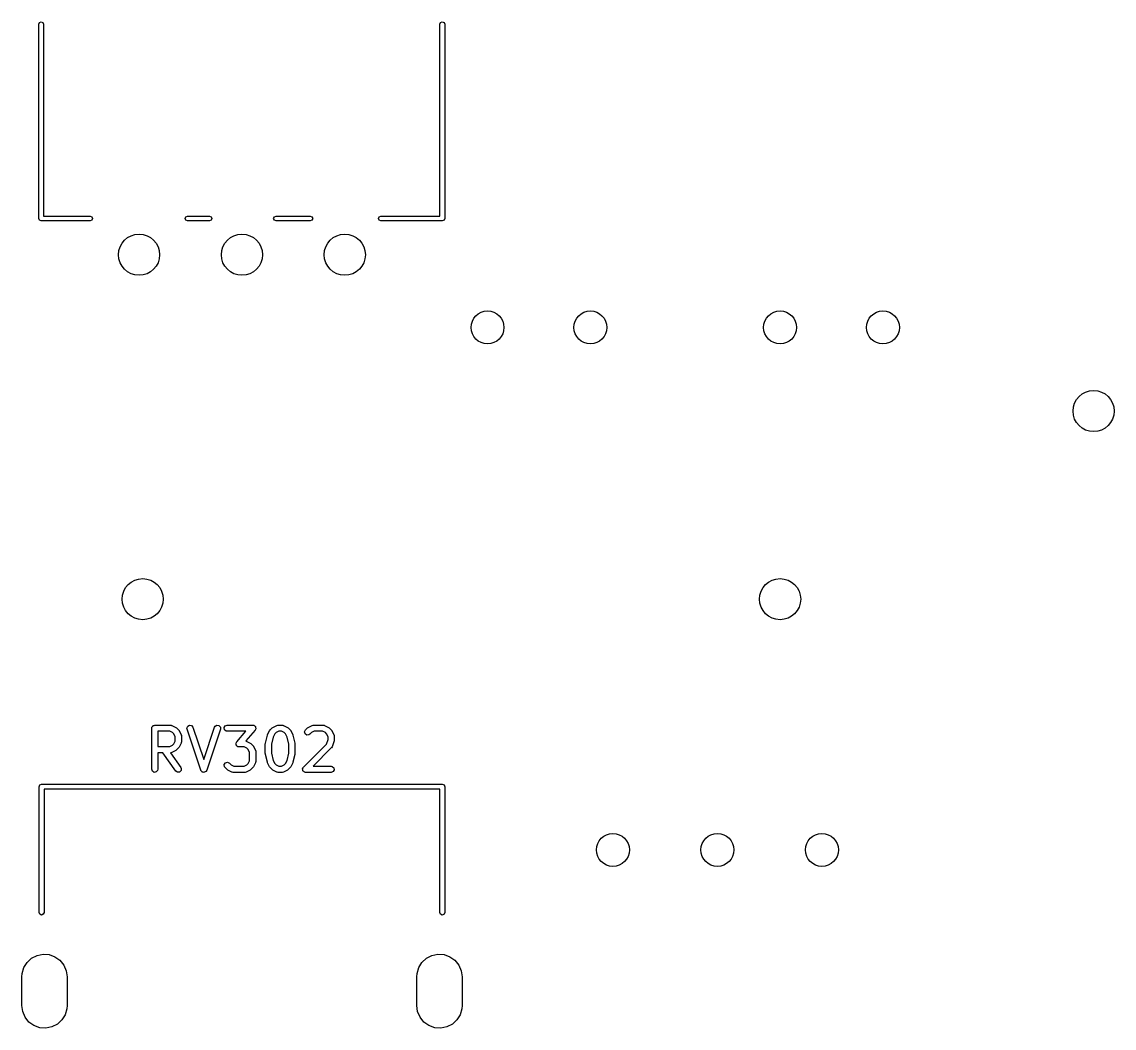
# Model space of a CAD drawing. Extents: x 75 to 204, y -140 to -31.
# Drawn here: x 107.05 to 133.6, y -82.31 to -57.85 of the extents above; entities that cross this region are included whole.
import ezdxf

# ---------------------------------------------------------------- set-up
doc = ezdxf.new("R2010")
doc.units = 0
doc.layers.add('BLACK', color=7, linetype='CONTINUOUS')

msp = doc.modelspace()

# ---------------------------------------------------------------- linework, layer by layer
at = {"layer": 'BLACK', "linetype": 'CONTINUOUS'}
for p, q in [((107.455, -57.91), (107.473, -57.8676)), ((107.473, -57.8676), (107.515, -57.85)), ((107.515, -57.85), (107.557, -57.8676)), ((107.557, -57.8676), (107.575, -57.91)), ((117.205, -57.91), (117.223, -57.8676)), ((117.223, -57.8676), (117.265, -57.85)), ((117.265, -57.85), (117.307, -57.8676)), ((117.307, -57.8676), (117.325, -57.91)), ((107.455, -62.63), (107.455, -57.91)), ((107.575, -57.91), (107.575, -62.57)), ((117.205, -62.57), (117.205, -57.91)), ((117.325, -57.91), (117.325, -62.63)), ((107.473, -62.6724), (107.455, -62.63)), ((107.575, -62.57), (108.705, -62.57)), ((108.705, -62.57), (108.747, -62.5876)), ((108.747, -62.5876), (108.765, -62.63)), ((108.765, -62.63), (108.747, -62.6724)), ((111.015, -62.63), (111.033, -62.5876)), ((111.033, -62.6724), (111.015, -62.63)), ((111.033, -62.5876), (111.075, -62.57)), ((111.075, -62.57), (111.605, -62.57)), ((111.605, -62.57), (111.647, -62.5876)), ((111.647, -62.5876), (111.665, -62.63)), ((111.665, -62.63), (111.647, -62.6724)), ((113.165, -62.63), (113.183, -62.5876)), ((113.183, -62.6724), (113.165, -62.63)), ((113.183, -62.5876), (113.225, -62.57)), ((113.225, -62.57), (114.055, -62.57)), ((114.055, -62.57), (114.097, -62.5876)), ((114.097, -62.5876), (114.115, -62.63)), ((114.115, -62.63), (114.097, -62.6724)), ((115.715, -62.63), (115.733, -62.5876)), ((115.733, -62.6724), (115.715, -62.63)), ((115.733, -62.5876), (115.775, -62.57)), ((115.775, -62.57), (117.205, -62.57)), ((117.325, -62.63), (117.307, -62.6724)), ((107.515, -62.69), (107.473, -62.6724)), ((107.52, -62.6879), (107.515, -62.69)), ((107.525, -62.69), (107.52, -62.6879)), ((108.705, -62.69), (107.525, -62.69)), ((108.747, -62.6724), (108.705, -62.69)), ((111.075, -62.69), (111.033, -62.6724)), ((111.605, -62.69), (111.075, -62.69)), ((111.647, -62.6724), (111.605, -62.69)), ((113.225, -62.69), (113.183, -62.6724)), ((114.055, -62.69), (113.225, -62.69)), ((114.097, -62.6724), (114.055, -62.69)), ((115.775, -62.69), (115.733, -62.6724)), ((117.265, -62.69), (115.775, -62.69)), ((117.307, -62.6724), (117.265, -62.69)), ((110.201, -75.0174), (110.203, -75.0076)), ((110.201, -76.0174), (110.201, -75.0174)), ((110.202, -75.0044), (110.204, -75.0015)), ((110.203, -75.0076), (110.202, -75.0044)), ((110.204, -75.0015), (110.205, -74.9917)), ((110.205, -74.9917), (110.218, -74.9768)), ((110.218, -74.9768), (110.228, -74.9599)), ((110.228, -74.9599), (110.234, -74.9576)), ((110.234, -74.9576), (110.238, -74.9524)), ((110.238, -74.9524), (110.258, -74.949)), ((110.258, -74.949), (110.276, -74.9424)), ((110.276, -74.9424), (110.657, -74.9424)), ((110.351, -75.0924), (110.351, -75.4662)), ((110.639, -75.0924), (110.351, -75.0924)), ((110.708, -75.1266), (110.639, -75.0924)), ((110.657, -74.9424), (110.683, -74.9469)), ((110.683, -74.9469), (110.686, -74.9498)), ((110.686, -74.9498), (110.69, -74.9503)), ((110.69, -74.9503), (110.786, -74.9979)), ((110.738, -75.157), (110.708, -75.1266)), ((110.786, -74.9979), (110.804, -75.0113)), ((110.804, -75.0113), (110.805, -75.012)), ((110.805, -75.012), (110.853, -75.0596)), ((110.853, -75.0596), (110.866, -75.078)), ((110.866, -75.078), (110.867, -75.0791)), ((110.867, -75.0791), (110.914, -75.1743)), ((111.058, -75.0153), (111.077, -74.9676)), ((111.062, -75.0411), (111.058, -75.0153)), ((111.395, -76.0411), (111.062, -75.0411)), ((111.077, -74.9676), (111.122, -74.9432)), ((111.122, -74.9432), (111.172, -74.9535)), ((111.172, -74.9535), (111.204, -74.9937)), ((111.204, -74.9937), (111.466, -75.7802)), ((111.466, -75.7802), (111.729, -74.9937)), ((111.871, -75.0411), (111.538, -76.0411)), ((111.729, -74.9937), (111.741, -74.9708)), ((111.741, -74.9708), (111.785, -74.9439)), ((111.785, -74.9439), (111.835, -74.9514)), ((111.835, -74.9514), (111.87, -74.9898)), ((111.87, -74.9898), (111.871, -75.0411)), ((111.964, -75.0044), (111.99, -74.9599)), ((111.973, -75.0549), (111.964, -75.0044)), ((112.012, -75.0879), (111.973, -75.0549)), ((111.99, -74.9599), (112.038, -74.9424)), ((112.038, -75.0924), (112.012, -75.0879)), ((112.038, -74.9424), (112.657, -74.9424)), ((112.492, -75.0924), (112.038, -75.0924)), ((112.267, -75.3489), (112.492, -75.0924)), ((112.713, -75.0668), (112.486, -75.3268)), ((112.657, -74.9424), (112.668, -74.9443)), ((112.668, -74.9443), (112.671, -74.9438)), ((112.671, -74.9438), (112.674, -74.9454)), ((112.674, -74.9454), (112.683, -74.9469)), ((112.683, -74.9469), (112.698, -74.9599)), ((112.698, -74.9599), (112.715, -74.9704)), ((112.721, -75.0479), (112.713, -75.0668)), ((112.715, -74.9704), (112.717, -74.976)), ((112.717, -74.976), (112.722, -74.9799)), ((112.731, -75.0304), (112.721, -75.0479)), ((112.722, -74.9799), (112.725, -74.9998)), ((112.725, -74.9998), (112.732, -75.0189)), ((112.732, -75.0189), (112.73, -75.0245)), ((112.73, -75.0245), (112.731, -75.0304)), ((113.018, -75.1743), (113.066, -75.0791)), ((113.066, -75.0791), (113.079, -75.0611)), ((113.079, -75.0611), (113.08, -75.0596)), ((113.08, -75.0596), (113.128, -75.012)), ((113.128, -75.012), (113.146, -74.9991)), ((113.146, -74.9991), (113.147, -74.9979)), ((113.147, -74.9979), (113.242, -74.9503)), ((113.225, -75.1266), (113.195, -75.157)), ((113.294, -75.0924), (113.225, -75.1266)), ((113.242, -74.9503), (113.267, -74.9429)), ((113.267, -74.9429), (113.272, -74.9439)), ((113.272, -74.9439), (113.276, -74.9424)), ((113.276, -74.9424), (113.371, -74.9424)), ((113.353, -75.0924), (113.294, -75.0924)), ((113.422, -75.1266), (113.353, -75.0924)), ((113.371, -74.9424), (113.397, -74.9469)), ((113.397, -74.9469), (113.4, -74.9498)), ((113.4, -74.9498), (113.405, -74.9503)), ((113.405, -74.9503), (113.5, -74.9979)), ((113.452, -75.157), (113.422, -75.1266)), ((113.5, -74.9979), (113.518, -75.0113)), ((113.518, -75.0113), (113.519, -75.012)), ((113.519, -75.012), (113.567, -75.0596)), ((113.567, -75.0596), (113.58, -75.078)), ((113.58, -75.078), (113.581, -75.0791)), ((113.581, -75.0791), (113.629, -75.1743)), ((113.916, -75.1061), (113.937, -75.0596)), ((113.929, -75.1556), (113.916, -75.1061)), ((113.937, -75.0596), (113.985, -75.012)), ((113.985, -75.012), (114.003, -74.9991)), ((114.003, -74.9991), (114.004, -74.9979)), ((114.004, -74.9979), (114.1, -74.9503)), ((114.082, -75.1266), (114.043, -75.1657)), ((114.151, -75.0924), (114.082, -75.1266)), ((114.1, -74.9503), (114.125, -74.9429)), ((114.125, -74.9429), (114.129, -74.9439)), ((114.129, -74.9439), (114.133, -74.9424)), ((114.133, -74.9424), (114.371, -74.9424)), ((114.353, -75.0924), (114.151, -75.0924)), ((114.422, -75.1266), (114.353, -75.0924)), ((114.371, -74.9424), (114.397, -74.9469)), ((114.397, -74.9469), (114.4, -74.9498)), ((114.4, -74.9498), (114.405, -74.9503)), ((114.405, -74.9503), (114.5, -74.9979)), ((114.452, -75.157), (114.422, -75.1266)), ((114.5, -74.9979), (114.518, -75.0113)), ((114.518, -75.0113), (114.519, -75.012)), ((114.519, -75.012), (114.567, -75.0596)), ((114.567, -75.0596), (114.58, -75.078)), ((114.58, -75.078), (114.581, -75.0791)), ((114.581, -75.0791), (114.629, -75.1743)), ((110.708, -75.4319), (110.738, -75.4015)), ((110.772, -75.2256), (110.738, -75.157)), ((110.738, -75.4015), (110.772, -75.333)), ((110.772, -75.333), (110.772, -75.2256)), ((110.914, -75.3843), (110.867, -75.4795)), ((110.914, -75.1743), (110.922, -75.1993)), ((110.915, -75.3798), (110.914, -75.3843)), ((110.918, -75.3764), (110.915, -75.3798)), ((110.922, -75.3507), (110.918, -75.3764)), ((110.922, -75.1993), (110.921, -75.2036)), ((110.921, -75.2036), (110.922, -75.2079)), ((110.922, -75.2079), (110.922, -75.3507)), ((112.249, -75.3968), (112.251, -75.3912)), ((112.255, -75.4159), (112.249, -75.3968)), ((112.25, -75.3853), (112.26, -75.3678)), ((112.251, -75.3912), (112.25, -75.3853)), ((112.26, -75.3678), (112.267, -75.3489)), ((112.486, -75.3268), (112.492, -75.3279)), ((112.492, -75.3279), (112.496, -75.3307)), ((112.496, -75.3307), (112.5, -75.3313)), ((112.5, -75.3313), (112.595, -75.3789)), ((112.595, -75.3789), (112.613, -75.3922)), ((112.613, -75.3922), (112.615, -75.3929)), ((112.615, -75.3929), (112.662, -75.4405)), ((112.963, -75.3983), (112.965, -75.3836)), ((112.963, -75.6364), (112.963, -75.3983)), ((112.965, -75.3801), (113.013, -75.1897)), ((112.965, -75.3836), (112.965, -75.3801)), ((113.013, -75.1897), (113.018, -75.1778)), ((113.018, -75.1778), (113.018, -75.1743)), ((113.156, -75.234), (113.113, -75.4076)), ((113.195, -75.157), (113.156, -75.234)), ((113.491, -75.234), (113.452, -75.157)), ((113.534, -75.4076), (113.491, -75.234)), ((113.629, -75.1743), (113.632, -75.1867)), ((113.632, -75.1867), (113.634, -75.1897)), ((113.634, -75.1897), (113.682, -75.3801)), ((113.682, -75.3801), (113.683, -75.3951)), ((113.683, -75.3951), (113.684, -75.3983)), ((113.684, -75.3983), (113.684, -75.6364)), ((113.971, -75.1851), (113.929, -75.1556)), ((114.022, -75.1806), (113.971, -75.1851)), ((114.043, -75.1657), (114.022, -75.1806)), ((114.448, -75.4054), (114.487, -75.2909)), ((114.487, -75.2256), (114.452, -75.157)), ((114.487, -75.2909), (114.487, -75.2256)), ((114.633, -75.3268), (114.585, -75.4697)), ((114.629, -75.1743), (114.636, -75.1993)), ((114.637, -75.3031), (114.633, -75.3252)), ((114.633, -75.3252), (114.633, -75.3268)), ((114.636, -75.1993), (114.635, -75.2036)), ((114.635, -75.2036), (114.637, -75.2079)), ((114.637, -75.2079), (114.637, -75.3031)), ((110.351, -75.4662), (110.639, -75.4662)), ((110.475, -75.6162), (110.351, -75.6162)), ((110.351, -75.6162), (110.351, -76.0174)), ((110.786, -76.0604), (110.475, -75.6162)), ((110.639, -75.4662), (110.708, -75.4319)), ((110.661, -75.6147), (110.658, -75.6158)), ((110.658, -75.6158), (110.909, -75.9744)), ((110.665, -75.6157), (110.661, -75.6147)), ((110.69, -75.6083), (110.665, -75.6157)), ((110.786, -75.5607), (110.69, -75.6083)), ((110.787, -75.5595), (110.786, -75.5607)), ((110.805, -75.5466), (110.787, -75.5595)), ((110.853, -75.499), (110.805, -75.5466)), ((110.867, -75.4795), (110.853, -75.4975)), ((110.853, -75.4975), (110.853, -75.499)), ((112.259, -75.4358), (112.255, -75.4159)), ((112.263, -75.4397), (112.259, -75.4358)), ((112.265, -75.4453), (112.263, -75.4397)), ((112.282, -75.4558), (112.265, -75.4453)), ((112.298, -75.4688), (112.282, -75.4558)), ((112.306, -75.4703), (112.298, -75.4688)), ((112.309, -75.4719), (112.306, -75.4703)), ((112.312, -75.4714), (112.309, -75.4719)), ((112.324, -75.4733), (112.312, -75.4714)), ((112.449, -75.4733), (112.324, -75.4733)), ((112.517, -75.5076), (112.449, -75.4733)), ((112.548, -75.538), (112.517, -75.5076)), ((112.582, -75.6065), (112.548, -75.538)), ((112.582, -75.8092), (112.582, -75.6065)), ((112.662, -75.4405), (112.675, -75.4589)), ((112.675, -75.4589), (112.676, -75.46)), ((112.676, -75.46), (112.724, -75.5553)), ((112.724, -75.5553), (112.731, -75.5802)), ((112.731, -75.5802), (112.73, -75.5846)), ((112.73, -75.5846), (112.732, -75.5888)), ((112.732, -75.5888), (112.732, -75.8269)), ((112.964, -75.6397), (112.963, -75.6364)), ((112.965, -75.6546), (112.964, -75.6397)), ((113.013, -75.8451), (112.965, -75.6546)), ((113.113, -75.4076), (113.113, -75.6272)), ((113.113, -75.6272), (113.156, -75.8007)), ((113.491, -75.8007), (113.534, -75.6272)), ((113.534, -75.6272), (113.534, -75.4076)), ((113.682, -75.6546), (113.634, -75.8451)), ((113.684, -75.6364), (113.682, -75.6512)), ((113.682, -75.6512), (113.682, -75.6546)), ((113.89, -75.9643), (114.448, -75.4054)), ((114.567, -75.499), (114.124, -75.9424)), ((114.569, -75.4949), (114.567, -75.499)), ((114.573, -75.4926), (114.569, -75.4949)), ((114.585, -75.4697), (114.573, -75.4926)), ((111.965, -75.9027), (111.995, -75.8607)), ((111.97, -75.9538), (111.965, -75.9027)), ((111.995, -75.8607), (112.044, -75.8474)), ((112.044, -75.8474), (112.091, -75.8691)), ((112.091, -75.8691), (112.13, -75.9081)), ((112.13, -75.9081), (112.198, -75.9424)), ((112.449, -75.9424), (112.517, -75.9081)), ((112.517, -75.9081), (112.548, -75.8777)), ((112.548, -75.8777), (112.582, -75.8092)), ((112.724, -75.8604), (112.676, -75.9557)), ((112.727, -75.8526), (112.724, -75.856)), ((112.724, -75.856), (112.724, -75.8604)), ((112.732, -75.8269), (112.727, -75.8526)), ((113.015, -75.848), (113.013, -75.8451)), ((113.018, -75.8604), (113.015, -75.848)), ((113.066, -75.9557), (113.018, -75.8604)), ((113.156, -75.8007), (113.195, -75.8777)), ((113.195, -75.8777), (113.225, -75.9081)), ((113.225, -75.9081), (113.294, -75.9424)), ((113.353, -75.9424), (113.422, -75.9081)), ((113.422, -75.9081), (113.452, -75.8777)), ((113.452, -75.8777), (113.491, -75.8007)), ((113.629, -75.8604), (113.581, -75.9557)), ((113.634, -75.8451), (113.629, -75.8569)), ((113.629, -75.8569), (113.629, -75.8604)), ((110.218, -76.0656), (110.201, -76.0174)), ((110.263, -76.0912), (110.218, -76.0656)), ((110.313, -76.0823), (110.263, -76.0912)), ((110.346, -76.043), (110.313, -76.0823)), ((110.351, -76.0174), (110.346, -76.043)), ((110.828, -76.0898), (110.786, -76.0604)), ((110.879, -76.0854), (110.828, -76.0898)), ((110.915, -76.0491), (110.879, -76.0854)), ((110.909, -75.9744), (110.92, -75.998)), ((110.92, -75.998), (110.915, -76.0491)), ((111.397, -76.0428), (111.395, -76.0411)), ((111.397, -76.0449), (111.397, -76.0428)), ((111.412, -76.0627), (111.397, -76.0449)), ((111.427, -76.0813), (111.412, -76.0627)), ((111.429, -76.0817), (111.427, -76.0813)), ((111.431, -76.0833), (111.429, -76.0817)), ((111.454, -76.0868), (111.431, -76.0833)), ((111.477, -76.0916), (111.454, -76.0868)), ((111.479, -76.0905), (111.477, -76.0916)), ((111.481, -76.0909), (111.479, -76.0905)), ((111.502, -76.0784), (111.481, -76.0909)), ((111.523, -76.0671), (111.502, -76.0784)), ((111.525, -76.064), (111.523, -76.0651)), ((111.523, -76.0651), (111.523, -76.0671)), ((111.538, -76.0411), (111.525, -76.064)), ((111.985, -75.9752), (111.97, -75.9538)), ((112.032, -76.0228), (111.985, -75.9752)), ((112.034, -76.0235), (112.032, -76.0228)), ((112.052, -76.0368), (112.034, -76.0235)), ((112.147, -76.0845), (112.052, -76.0368)), ((112.152, -76.085), (112.147, -76.0845)), ((112.155, -76.0879), (112.152, -76.085)), ((112.181, -76.0924), (112.155, -76.0879)), ((112.466, -76.0924), (112.181, -76.0924)), ((112.198, -75.9424), (112.449, -75.9424)), ((112.471, -76.0908), (112.466, -76.0924)), ((112.475, -76.0919), (112.471, -76.0908)), ((112.5, -76.0845), (112.475, -76.0919)), ((112.595, -76.0368), (112.5, -76.0845)), ((112.596, -76.0357), (112.595, -76.0368)), ((112.615, -76.0228), (112.596, -76.0357)), ((112.662, -75.9752), (112.615, -76.0228)), ((112.663, -75.9737), (112.662, -75.9752)), ((112.676, -75.9557), (112.663, -75.9737)), ((113.067, -75.9568), (113.066, -75.9557)), ((113.08, -75.9752), (113.067, -75.9568)), ((113.128, -76.0228), (113.08, -75.9752)), ((113.129, -76.0235), (113.128, -76.0228)), ((113.147, -76.0368), (113.129, -76.0235)), ((113.242, -76.0845), (113.147, -76.0368)), ((113.247, -76.085), (113.242, -76.0845)), ((113.25, -76.0879), (113.247, -76.085)), ((113.276, -76.0924), (113.25, -76.0879)), ((113.371, -76.0924), (113.276, -76.0924)), ((113.294, -75.9424), (113.353, -75.9424)), ((113.375, -76.0908), (113.371, -76.0924)), ((113.38, -76.0919), (113.375, -76.0908)), ((113.405, -76.0845), (113.38, -76.0919)), ((113.5, -76.0368), (113.405, -76.0845)), ((113.501, -76.0357), (113.5, -76.0368)), ((113.519, -76.0228), (113.501, -76.0357)), ((113.567, -75.9752), (113.519, -76.0228)), ((113.568, -75.9737), (113.567, -75.9752)), ((113.581, -75.9557), (113.568, -75.9737)), ((113.868, -76.0108), (113.869, -76.0077)), ((113.874, -76.0326), (113.868, -76.0108)), ((113.869, -76.0044), (113.88, -75.9848)), ((113.869, -76.0077), (113.869, -76.0044)), ((113.878, -76.0549), (113.874, -76.0326)), ((113.88, -76.0571), (113.878, -76.0549)), ((113.88, -75.9848), (113.89, -75.9643)), ((113.881, -76.0604), (113.88, -76.0571)), ((113.9, -76.0733), (113.881, -76.0604)), ((113.917, -76.0879), (113.9, -76.0733)), ((113.922, -76.0887), (113.917, -76.0879)), ((113.923, -76.0898), (113.922, -76.0887)), ((113.926, -76.0895), (113.923, -76.0898)), ((113.943, -76.0924), (113.926, -76.0895)), ((114.562, -76.0924), (113.943, -76.0924)), ((114.124, -75.9424), (114.562, -75.9424)), ((114.562, -75.9424), (114.587, -75.9469)), ((114.61, -76.0748), (114.562, -76.0924)), ((114.587, -75.9469), (114.627, -75.9799)), ((114.636, -76.0304), (114.61, -76.0748)), ((114.627, -75.9799), (114.636, -76.0304)), ((107.465, -76.44), (107.483, -76.3976)), ((107.465, -79.5), (107.465, -76.44)), ((107.483, -76.3976), (107.525, -76.38)), ((107.525, -76.38), (117.265, -76.38)), ((117.265, -76.38), (117.307, -76.3976)), ((117.307, -76.3976), (117.325, -76.44)), ((117.325, -76.44), (117.325, -79.5)), ((117.205, -76.5), (107.585, -76.5)), ((107.585, -76.5), (107.585, -79.5)), ((117.205, -79.5), (117.205, -76.5)), ((107.483, -79.5424), (107.465, -79.5)), ((107.525, -79.56), (107.483, -79.5424)), ((107.567, -79.5424), (107.525, -79.56)), ((107.585, -79.5), (107.567, -79.5424)), ((117.223, -79.5424), (117.205, -79.5)), ((117.265, -79.56), (117.223, -79.5424)), ((117.307, -79.5424), (117.265, -79.56)), ((117.325, -79.5), (117.307, -79.5424)), ((107.093, -80.8363), (107.171, -80.7094)), ((107.171, -80.7094), (107.281, -80.6084)), ((107.281, -80.6084), (107.414, -80.5406)), ((107.414, -80.5406), (107.56, -80.5111)), ((107.56, -80.5111), (107.709, -80.522)), ((107.709, -80.522), (107.85, -80.5726)), ((107.85, -80.5726), (107.972, -80.6591)), ((107.972, -80.6591), (108.065, -80.7751)), ((116.693, -80.8363), (116.771, -80.7094)), ((116.771, -80.7094), (116.881, -80.6084)), ((116.881, -80.6084), (117.014, -80.5406)), ((117.014, -80.5406), (117.16, -80.5111)), ((117.16, -80.5111), (117.309, -80.522)), ((117.309, -80.522), (117.45, -80.5726)), ((117.45, -80.5726), (117.572, -80.6591)), ((117.572, -80.6591), (117.665, -80.7751)), ((107.045, -81.06), (107.051, -80.9797)), ((107.051, -80.9797), (107.093, -80.8363)), ((108.065, -80.7751), (108.125, -80.9121)), ((108.125, -80.9121), (108.145, -81.06)), ((116.645, -81.06), (116.651, -80.9797)), ((116.651, -80.9797), (116.693, -80.8363)), ((117.665, -80.7751), (117.725, -80.9121)), ((117.725, -80.9121), (117.745, -81.06)), ((107.045, -81.76), (107.045, -81.06)), ((108.145, -81.06), (108.145, -81.76)), ((116.645, -81.76), (116.645, -81.06)), ((117.745, -81.06), (117.745, -81.76)), ((107.065, -81.9079), (107.045, -81.76)), ((108.145, -81.76), (108.139, -81.8403)), ((116.665, -81.9079), (116.645, -81.76)), ((117.745, -81.76), (117.739, -81.8403)), ((107.125, -82.0449), (107.065, -81.9079)), ((108.097, -81.9837), (108.019, -82.1106)), ((108.139, -81.8403), (108.097, -81.9837)), ((116.725, -82.0449), (116.665, -81.9079)), ((117.697, -81.9837), (117.619, -82.1106)), ((117.739, -81.8403), (117.697, -81.9837)), ((107.218, -82.1609), (107.125, -82.0449)), ((107.34, -82.2474), (107.218, -82.1609)), ((107.481, -82.298), (107.34, -82.2474)), ((107.63, -82.3089), (107.481, -82.298)), ((107.776, -82.2794), (107.63, -82.3089)), ((107.909, -82.2116), (107.776, -82.2794)), ((108.019, -82.1106), (107.909, -82.2116)), ((116.818, -82.1609), (116.725, -82.0449)), ((116.94, -82.2474), (116.818, -82.1609)), ((117.081, -82.298), (116.94, -82.2474)), ((117.23, -82.3089), (117.081, -82.298)), ((117.376, -82.2794), (117.23, -82.3089)), ((117.509, -82.2116), (117.376, -82.2794)), ((117.619, -82.1106), (117.509, -82.2116))]:
    msp.add_line(p, q, dxfattribs=at)
at = {"layer": 'BLACK'}
for centre, radius in [((109.895, -63.51), 0.5), ((112.395, -63.51), 0.5), ((114.895, -63.51), 0.5), ((118.364, -65.278), 0.4), ((120.864, -65.278), 0.4), ((125.476, -65.278), 0.4), ((127.976, -65.278), 0.4), ((133.096, -67.31), 0.5), ((109.982, -71.882), 0.5), ((125.476, -71.882), 0.5), ((121.412, -77.978), 0.4), ((123.952, -77.978), 0.4), ((126.492, -77.978), 0.4)]:
    msp.add_circle(centre, radius, dxfattribs=at)

doc.saveas('drawing.dxf')
